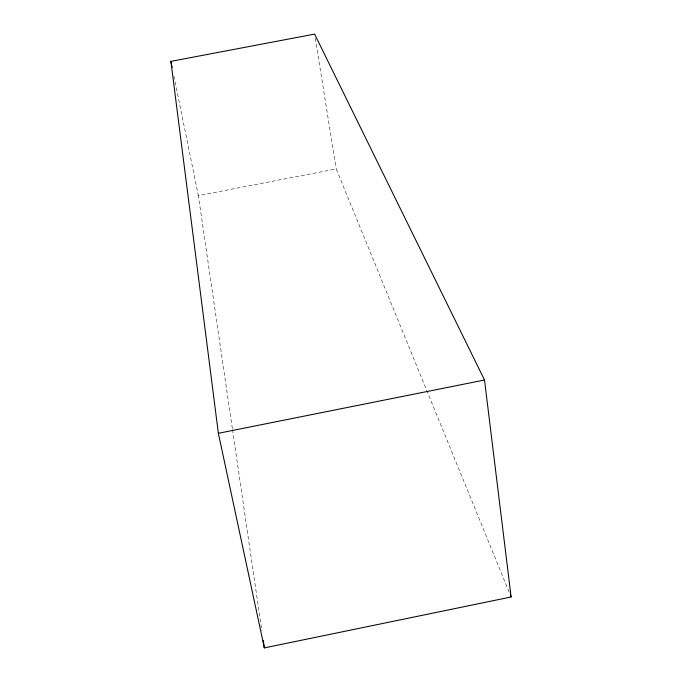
<?xml version="1.0" encoding="UTF-8"?>
<svg xmlns="http://www.w3.org/2000/svg" width="682" height="682" viewBox="0 0 682 682"><rect width="100%" height="100%" fill="white"/><g stroke="black" fill="none" stroke-linecap="round" stroke-linejoin="round"><path stroke-width="0.51" stroke-dasharray="3.41 2.56" d="M232.349 428.611L198.351 195.623L336.235 168.931L509.914 594.022M173.859 75.941L198.351 195.623M315.28 38.277L336.235 168.931M232.502 429.669L261.879 631.029"/><path stroke-width="1.02" d="M264.343 647.9L511.116 596.98L484.518 380.019L314.615 34.1L170.884 61.371L218.368 433.3L264.343 647.9L263.269 640.517M218.368 433.3L484.518 380.019M510.315 595.011L511.116 596.98M170.884 61.371L172.154 67.62"/></g></svg>
